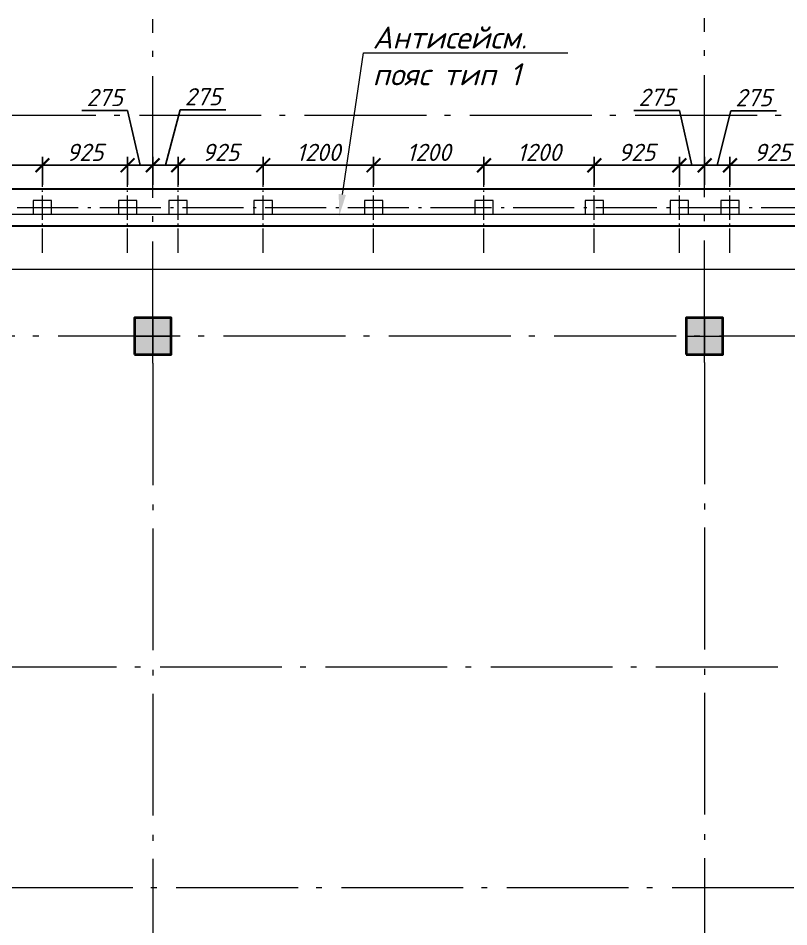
# Model space of a CAD drawing. Header units: millimetres. Extents: x -238377 to 196118, y -123284 to 30177.
# Drawn here: x -108986 to -100606, y -73635 to -63752 of the extents above; entities that cross this region are included whole.
import ezdxf
from ezdxf import colors
from ezdxf.entities.mleader import LeaderData, LeaderLine
from ezdxf.math import Vec2, Vec3

# ---------------------------------------------------------------- set-up
doc = ezdxf.new("R2010")
doc.units = ezdxf.units.MM
doc.header["$MEASUREMENT"] = 0
doc.linetypes.add('Double Dashed', pattern=[1797.222233, 1325, -211.666656, 63.333344, -197.222233])
doc.layers.get('0').update_dxf_attribs({"lineweight": 5})
for name, color, linetype, lineweight in [('#Бетон', 10, 'Continuous', 15), ('#Выноски', 150, 'Continuous', 15), ('#размеры', 7, 'Continuous', 5), ('колонны_Ном._пера__94', 252, 'Continuous', 13), ('колонны_Ном._пера__99', 7, 'Continuous', 40), ('оси_Ном._пера__96', 7, 'Continuous', 5)]:
    doc.layers.add(name, color=color, linetype=linetype, lineweight=lineweight)
doc.layers.add('#стены наруж', color=7, linetype='Continuous')
doc.layers.add('колонны', color=7, linetype='Continuous')
doc.styles.add('STEP PR', font='isocpeui.ttf')
doc.dimstyles.new('SPDS', dxfattribs={"dimscale": 10, "dimtxt": 2.5, "dimasz": 2, "dimexe": 1.25, "dimexo": 0.625, "dimtad": 1, "dimdec": 0, "dimrnd": 0.001, "dimtxsty": 'STEP PR', "dimblk": 'ARCHTICK', "dimcen": 2.5, "dimdle": 2, "dimclrd": 256, "dimclre": 256, "dimclrt": 7, "dimadec": 0, "dimazin": 2, "dimtfac": 0.75, "dimtdec": 0, "dimtmove": 1, "dimatfit": 3, "dimfxl": 1, "dimtolj": 1, "dimarcsym": 1})

# ---------------------------------------------------------------- blocks, each defined once
blk = doc.blocks.new('Колонна_15_1', base_point=(22379, 71855.7))
at = {"layer": 'колонны_Ном._пера__94', "linetype": 'Continuous', "true_color": 0x7d7d7d}
blk.add_hatch(color=8, dxfattribs=at).paths.add_polyline_path([(22179, 71646.7), (22579, 71646.7), (22579, 72046.7), (22179, 72046.7)])
blk.add_hatch(color=8, dxfattribs=at).paths.add_polyline_path([(22179, 71646.7), (22579, 71646.7), (22579, 72046.7), (22179, 72046.7)])
at = {"layer": 'колонны_Ном._пера__99', "linetype": 'Continuous', "flags": 128}
blk.add_lwpolyline([(22179, 71646.7), (22579, 71646.7), (22579, 72046.7), (22179, 72046.7)], close=True, dxfattribs=at)
at = {"layer": 'колонны_Ном._пера__99', "color": 8, "linetype": 'Continuous', "true_color": 0x737373, "flags": 128}
blk.add_lwpolyline([(22179, 71646.7), (22579, 71646.7), (22579, 72046.7), (22179, 72046.7)], close=True, dxfattribs=at)
at = {"layer": 'оси_Ном._пера__96', "color": 253, "lineweight": 5, "true_color": 0x9c9c9c}
for points in [[(22379.3, 72046.7), (22379.3, 71646.7)], [(22379.3, 72046.7), (22379.3, 71646.7)], [(22179, 71846.7), (22579, 71846.7)], [(22179, 71846.7), (22579, 71846.7)]]:
    blk.add_lwpolyline(points, dxfattribs=at)
blk = doc.blocks.new('_ArchTick')
at = {"color": 0, "linetype": 'ByBlock', "const_width": 0.15}
blk.add_lwpolyline([(-0.5, -0.5), (0.5, 0.5)], dxfattribs=at)
blk = doc.blocks.new('*D311')
at = {"layer": '#размеры', "lineweight": -2, "transparency": 16777216}
for p, q in [((-109921.6, -65563.5), (-109921.6, -65258.7)), ((-108721.7, -65563.5), (-108721.7, -65258.7)), ((-110071.6, -65352.4), (-108571.7, -65352.4))]:
    blk.add_line(p, q, dxfattribs=at)
at = {"layer": 'Defpoints', "color": 0, "transparency": 16777216}
for p in [(-108721.7, -65352.4), (-109921.6, -65610.4), (-108721.7, -65610.4)]:
    blk.add_point(p, dxfattribs=at)
at = {"layer": '#размеры', "lineweight": -2, "transparency": 16777216, "xscale": 150, "yscale": 150, "zscale": 150, "rotation": 180}
blk.add_blockref('_ArchTick', (-109921.6, -65352.4), dxfattribs=at)
at = {"layer": '#размеры', "lineweight": -2, "transparency": 16777216, "xscale": 150, "yscale": 150, "zscale": 150}
blk.add_blockref('_ArchTick', (-108721.7, -65352.4), dxfattribs=at)
at = {"layer": '#размеры', "color": 7, "transparency": 16777216, "insert": (-109321.6, -65211.8), "char_height": 187.5, "attachment_point": 5, "style": 'STEP PR'}
blk.add_mtext('\\A1;1200', dxfattribs=at)
blk = doc.blocks.new('*D312')
at = {"layer": '#размеры', "lineweight": -2, "transparency": 16777216}
for p, q in [((-108721.7, -65563.5), (-108721.7, -65258.7)), ((-107796.6, -65563.5), (-107796.6, -65258.7)), ((-108871.7, -65352.4), (-107646.6, -65352.4))]:
    blk.add_line(p, q, dxfattribs=at)
at = {"layer": 'Defpoints', "color": 0, "transparency": 16777216}
for p in [(-107796.6, -65352.4), (-108721.7, -65610.4), (-107796.6, -65610.4)]:
    blk.add_point(p, dxfattribs=at)
at = {"layer": '#размеры', "lineweight": -2, "transparency": 16777216, "xscale": 150, "yscale": 150, "zscale": 150, "rotation": 180}
blk.add_blockref('_ArchTick', (-108721.7, -65352.4), dxfattribs=at)
at = {"layer": '#размеры', "lineweight": -2, "transparency": 16777216, "xscale": 150, "yscale": 150, "zscale": 150}
blk.add_blockref('_ArchTick', (-107796.6, -65352.4), dxfattribs=at)
at = {"layer": '#размеры', "color": 7, "transparency": 16777216, "insert": (-108259.1, -65211.8), "char_height": 187.5, "attachment_point": 5, "style": 'STEP PR'}
blk.add_mtext('\\A1;925', dxfattribs=at)
blk = doc.blocks.new('*D313')
at = {"layer": '#размеры', "lineweight": -2, "transparency": 16777216}
for p, q in [((-107796.4, -64757), (-108293.8, -64757)), ((-107659.3, -65352.4), (-107796.4, -64757)), ((-107796.6, -65563.5), (-107796.6, -65258.7)), ((-107521.9, -65563.5), (-107521.9, -65258.7)), ((-107946.6, -65352.4), (-107371.9, -65352.4))]:
    blk.add_line(p, q, dxfattribs=at)
at = {"layer": 'Defpoints', "color": 0, "transparency": 16777216}
for p in [(-107521.9, -65352.4), (-107796.6, -65610.4), (-107521.9, -65610.4)]:
    blk.add_point(p, dxfattribs=at)
at = {"layer": '#размеры', "lineweight": -2, "transparency": 16777216, "xscale": 150, "yscale": 150, "zscale": 150, "rotation": 180}
blk.add_blockref('_ArchTick', (-107796.6, -65352.4), dxfattribs=at)
at = {"layer": '#размеры', "lineweight": -2, "transparency": 16777216, "xscale": 150, "yscale": 150, "zscale": 150}
blk.add_blockref('_ArchTick', (-107521.9, -65352.4), dxfattribs=at)
at = {"layer": '#размеры', "color": 7, "transparency": 16777216, "insert": (-108045.1, -64615.2), "char_height": 187.5, "attachment_point": 5, "style": 'STEP PR'}
blk.add_mtext('\\A1;275', dxfattribs=at)
blk = doc.blocks.new('*D314')
at = {"layer": '#размеры', "lineweight": -2, "transparency": 16777216}
for p, q in [((-107384.3, -65352.4), (-107225.1, -64748.6)), ((-107225.1, -64748.6), (-106727.7, -64748.6)), ((-107521.9, -65563.5), (-107521.9, -65258.7)), ((-107246.6, -65563.5), (-107246.6, -65258.7)), ((-107671.9, -65352.4), (-107096.6, -65352.4))]:
    blk.add_line(p, q, dxfattribs=at)
at = {"layer": 'Defpoints', "color": 0, "transparency": 16777216}
for p in [(-107246.6, -65352.4), (-107521.9, -65610.4), (-107246.6, -65610.4)]:
    blk.add_point(p, dxfattribs=at)
at = {"layer": '#размеры', "lineweight": -2, "transparency": 16777216, "xscale": 150, "yscale": 150, "zscale": 150, "rotation": 180}
blk.add_blockref('_ArchTick', (-107521.9, -65352.4), dxfattribs=at)
at = {"layer": '#размеры', "lineweight": -2, "transparency": 16777216, "xscale": 150, "yscale": 150, "zscale": 150}
blk.add_blockref('_ArchTick', (-107246.6, -65352.4), dxfattribs=at)
at = {"layer": '#размеры', "color": 7, "transparency": 16777216, "insert": (-106976.4, -64606.8), "char_height": 187.5, "attachment_point": 5, "style": 'STEP PR'}
blk.add_mtext('\\A1;275', dxfattribs=at)
blk = doc.blocks.new('*D315')
at = {"layer": '#размеры', "lineweight": -2, "transparency": 16777216}
for p, q in [((-107246.6, -65563.5), (-107246.6, -65258.7)), ((-106321.6, -65563.5), (-106321.6, -65258.7)), ((-107396.6, -65352.4), (-106171.6, -65352.4))]:
    blk.add_line(p, q, dxfattribs=at)
at = {"layer": 'Defpoints', "color": 0, "transparency": 16777216}
for p in [(-106321.6, -65352.4), (-107246.6, -65610.4), (-106321.6, -65610.4)]:
    blk.add_point(p, dxfattribs=at)
at = {"layer": '#размеры', "lineweight": -2, "transparency": 16777216, "xscale": 150, "yscale": 150, "zscale": 150, "rotation": 180}
blk.add_blockref('_ArchTick', (-107246.6, -65352.4), dxfattribs=at)
at = {"layer": '#размеры', "lineweight": -2, "transparency": 16777216, "xscale": 150, "yscale": 150, "zscale": 150}
blk.add_blockref('_ArchTick', (-106321.6, -65352.4), dxfattribs=at)
at = {"layer": '#размеры', "color": 7, "transparency": 16777216, "insert": (-106784.1, -65211.8), "char_height": 187.5, "attachment_point": 5, "style": 'STEP PR'}
blk.add_mtext('\\A1;925', dxfattribs=at)
blk = doc.blocks.new('*D316')
at = {"layer": '#размеры', "lineweight": -2, "transparency": 16777216}
for p, q in [((-106321.6, -65563.5), (-106321.6, -65258.7)), ((-105121.6, -65563.5), (-105121.6, -65258.7)), ((-106471.6, -65352.4), (-104971.6, -65352.4))]:
    blk.add_line(p, q, dxfattribs=at)
at = {"layer": 'Defpoints', "color": 0, "transparency": 16777216}
for p in [(-105121.6, -65352.4), (-106321.6, -65610.4), (-105121.6, -65610.4)]:
    blk.add_point(p, dxfattribs=at)
at = {"layer": '#размеры', "lineweight": -2, "transparency": 16777216, "xscale": 150, "yscale": 150, "zscale": 150, "rotation": 180}
blk.add_blockref('_ArchTick', (-106321.6, -65352.4), dxfattribs=at)
at = {"layer": '#размеры', "lineweight": -2, "transparency": 16777216, "xscale": 150, "yscale": 150, "zscale": 150}
blk.add_blockref('_ArchTick', (-105121.6, -65352.4), dxfattribs=at)
at = {"layer": '#размеры', "color": 7, "transparency": 16777216, "insert": (-105721.6, -65211.8), "char_height": 187.5, "attachment_point": 5, "style": 'STEP PR'}
blk.add_mtext('\\A1;1200', dxfattribs=at)
blk = doc.blocks.new('*D317')
at = {"layer": '#размеры', "lineweight": -2, "transparency": 16777216}
for p, q in [((-105121.6, -65563.5), (-105121.6, -65258.7)), ((-103921.6, -65563.5), (-103921.6, -65258.7)), ((-105271.6, -65352.4), (-103771.6, -65352.4))]:
    blk.add_line(p, q, dxfattribs=at)
at = {"layer": 'Defpoints', "color": 0, "transparency": 16777216}
for p in [(-103921.6, -65352.4), (-105121.6, -65610.4), (-103921.6, -65610.4)]:
    blk.add_point(p, dxfattribs=at)
at = {"layer": '#размеры', "lineweight": -2, "transparency": 16777216, "xscale": 150, "yscale": 150, "zscale": 150, "rotation": 180}
blk.add_blockref('_ArchTick', (-105121.6, -65352.4), dxfattribs=at)
at = {"layer": '#размеры', "lineweight": -2, "transparency": 16777216, "xscale": 150, "yscale": 150, "zscale": 150}
blk.add_blockref('_ArchTick', (-103921.6, -65352.4), dxfattribs=at)
at = {"layer": '#размеры', "color": 7, "transparency": 16777216, "insert": (-104521.6, -65211.8), "char_height": 187.5, "attachment_point": 5, "style": 'STEP PR'}
blk.add_mtext('\\A1;1200', dxfattribs=at)
blk = doc.blocks.new('*D318')
at = {"layer": '#размеры', "lineweight": -2, "transparency": 16777216}
for p, q in [((-103921.6, -65563.5), (-103921.6, -65258.7)), ((-102721.6, -65563.5), (-102721.6, -65258.7)), ((-104071.6, -65352.4), (-102571.6, -65352.4))]:
    blk.add_line(p, q, dxfattribs=at)
at = {"layer": 'Defpoints', "color": 0, "transparency": 16777216}
for p in [(-102721.6, -65352.4), (-103921.6, -65610.4), (-102721.6, -65610.4)]:
    blk.add_point(p, dxfattribs=at)
at = {"layer": '#размеры', "lineweight": -2, "transparency": 16777216, "xscale": 150, "yscale": 150, "zscale": 150, "rotation": 180}
blk.add_blockref('_ArchTick', (-103921.6, -65352.4), dxfattribs=at)
at = {"layer": '#размеры', "lineweight": -2, "transparency": 16777216, "xscale": 150, "yscale": 150, "zscale": 150}
blk.add_blockref('_ArchTick', (-102721.6, -65352.4), dxfattribs=at)
at = {"layer": '#размеры', "color": 7, "transparency": 16777216, "insert": (-103321.6, -65211.8), "char_height": 187.5, "attachment_point": 5, "style": 'STEP PR'}
blk.add_mtext('\\A1;1200', dxfattribs=at)
blk = doc.blocks.new('*D319')
at = {"layer": '#размеры', "lineweight": -2, "transparency": 16777216}
for p, q in [((-102721.6, -65563.5), (-102721.6, -65258.7)), ((-101796.6, -65563.5), (-101796.6, -65258.7)), ((-102871.6, -65352.4), (-101646.6, -65352.4))]:
    blk.add_line(p, q, dxfattribs=at)
at = {"layer": 'Defpoints', "color": 0, "transparency": 16777216}
for p in [(-101796.6, -65352.4), (-102721.6, -65610.4), (-101796.6, -65610.4)]:
    blk.add_point(p, dxfattribs=at)
at = {"layer": '#размеры', "lineweight": -2, "transparency": 16777216, "xscale": 150, "yscale": 150, "zscale": 150, "rotation": 180}
blk.add_blockref('_ArchTick', (-102721.6, -65352.4), dxfattribs=at)
at = {"layer": '#размеры', "lineweight": -2, "transparency": 16777216, "xscale": 150, "yscale": 150, "zscale": 150}
blk.add_blockref('_ArchTick', (-101796.6, -65352.4), dxfattribs=at)
at = {"layer": '#размеры', "color": 7, "transparency": 16777216, "insert": (-102259.1, -65211.8), "char_height": 187.5, "attachment_point": 5, "style": 'STEP PR'}
blk.add_mtext('\\A1;925', dxfattribs=at)
blk = doc.blocks.new('*D320')
at = {"layer": '#размеры', "lineweight": -2, "transparency": 16777216}
for p, q in [((-101794.5, -64754.7), (-102291.9, -64754.7)), ((-101659.3, -65352.4), (-101794.5, -64754.7)), ((-101796.6, -65563.5), (-101796.6, -65258.7)), ((-101521.9, -65563.5), (-101521.9, -65258.7)), ((-101946.6, -65352.4), (-101371.9, -65352.4))]:
    blk.add_line(p, q, dxfattribs=at)
at = {"layer": 'Defpoints', "color": 0, "transparency": 16777216}
for p in [(-101521.9, -65352.4), (-101796.6, -65610.4), (-101521.9, -65610.4)]:
    blk.add_point(p, dxfattribs=at)
at = {"layer": '#размеры', "lineweight": -2, "transparency": 16777216, "xscale": 150, "yscale": 150, "zscale": 150, "rotation": 180}
blk.add_blockref('_ArchTick', (-101796.6, -65352.4), dxfattribs=at)
at = {"layer": '#размеры', "lineweight": -2, "transparency": 16777216, "xscale": 150, "yscale": 150, "zscale": 150}
blk.add_blockref('_ArchTick', (-101521.9, -65352.4), dxfattribs=at)
at = {"layer": '#размеры', "color": 7, "transparency": 16777216, "insert": (-102043.2, -64612.9), "char_height": 187.5, "attachment_point": 5, "style": 'STEP PR'}
blk.add_mtext('\\A1;275', dxfattribs=at)
blk = doc.blocks.new('*D305')
at = {"layer": '#размеры', "lineweight": -2, "transparency": 16777216}
for p, q in [((-101384.3, -65352.4), (-101238.6, -64759)), ((-101238.6, -64759), (-100741.2, -64759)), ((-101521.9, -65563.5), (-101521.9, -65258.7)), ((-101246.6, -65563.5), (-101246.6, -65258.7)), ((-101671.9, -65352.4), (-101096.6, -65352.4))]:
    blk.add_line(p, q, dxfattribs=at)
at = {"layer": 'Defpoints', "color": 0, "transparency": 16777216}
for p in [(-101246.6, -65352.4), (-101521.9, -65610.4), (-101246.6, -65610.4)]:
    blk.add_point(p, dxfattribs=at)
at = {"layer": '#размеры', "lineweight": -2, "transparency": 16777216, "xscale": 150, "yscale": 150, "zscale": 150, "rotation": 180}
blk.add_blockref('_ArchTick', (-101521.9, -65352.4), dxfattribs=at)
at = {"layer": '#размеры', "lineweight": -2, "transparency": 16777216, "xscale": 150, "yscale": 150, "zscale": 150}
blk.add_blockref('_ArchTick', (-101246.6, -65352.4), dxfattribs=at)
at = {"layer": '#размеры', "color": 7, "transparency": 16777216, "insert": (-100989.9, -64617.1), "char_height": 187.5, "attachment_point": 5, "style": 'STEP PR'}
blk.add_mtext('\\A1;275', dxfattribs=at)
blk = doc.blocks.new('*D321')
at = {"layer": '#размеры', "lineweight": -2, "transparency": 16777216}
for p, q in [((-101246.6, -65563.5), (-101246.6, -65258.7)), ((-100321.6, -65563.5), (-100321.6, -65258.7)), ((-101396.6, -65352.4), (-100171.6, -65352.4))]:
    blk.add_line(p, q, dxfattribs=at)
at = {"layer": 'Defpoints', "color": 0, "transparency": 16777216}
for p in [(-100321.6, -65352.4), (-101246.6, -65610.4), (-100321.6, -65610.4)]:
    blk.add_point(p, dxfattribs=at)
at = {"layer": '#размеры', "lineweight": -2, "transparency": 16777216, "xscale": 150, "yscale": 150, "zscale": 150, "rotation": 180}
blk.add_blockref('_ArchTick', (-101246.6, -65352.4), dxfattribs=at)
at = {"layer": '#размеры', "lineweight": -2, "transparency": 16777216, "xscale": 150, "yscale": 150, "zscale": 150}
blk.add_blockref('_ArchTick', (-100321.6, -65352.4), dxfattribs=at)
at = {"layer": '#размеры', "color": 7, "transparency": 16777216, "insert": (-100784.1, -65211.8), "char_height": 187.5, "attachment_point": 5, "style": 'STEP PR'}
blk.add_mtext('\\A1;925', dxfattribs=at)

msp = doc.modelspace()

# ---------------------------------------------------------------- linework, layer by layer
at = {"layer": '#Бетон'}
for points in [[(-108821.7, -65885.4), (-108621.7, -65885.4), (-108621.7, -65735.4), (-108821.7, -65735.4)], [(-107896.6, -65885.4), (-107696.6, -65885.4), (-107696.6, -65735.4), (-107896.6, -65735.4)], [(-107346.6, -65885.4), (-107146.6, -65885.4), (-107146.6, -65735.4), (-107346.6, -65735.4)], [(-106421.6, -65885.4), (-106221.6, -65885.4), (-106221.6, -65735.4), (-106421.6, -65735.4)], [(-105221.6, -65885.3), (-105021.6, -65885.3), (-105021.6, -65735.3), (-105221.6, -65735.3)], [(-104021.6, -65885.3), (-103821.6, -65885.3), (-103821.6, -65735.3), (-104021.6, -65735.3)], [(-102821.6, -65885.4), (-102621.6, -65885.4), (-102621.6, -65735.4), (-102821.6, -65735.4)], [(-101896.6, -65885.3), (-101696.6, -65885.3), (-101696.6, -65735.3), (-101896.6, -65735.3)], [(-101346.6, -65885.3), (-101146.6, -65885.3), (-101146.6, -65735.3), (-101346.6, -65735.3)]]:
    msp.add_lwpolyline(points, close=True, dxfattribs=at)
at = {"layer": '#стены наруж', "lineweight": 30}
for points in [[(-83222, -65610.4), (-83222, -65610.4), (-83222, -65610.4), (-83222, -65610.4), (-83222, -65610.4), (-114142.2, -65610.4)], [(-113742.2, -66010.4), (-83522, -66010.4), (-83521.9, -67010.4), (-83222, -67010.4), (-83222, -65610.4)]]:
    msp.add_lwpolyline(points, dxfattribs=at)
at = {"layer": 'оси_Ном._пера__96', "linetype": 'Double Dashed'}
for p, q in [((-107521.9, -67505), (-107521.9, -63761.3)), ((-101521.9, -67495.9), (-101521.9, -63752.2)), ((-72195.8, -64810.4), (-116141.3, -64810.4)), ((-83860.8, -67210.4), (-116141.3, -67210.4)), ((-52201, -70810.4), (-114353.2, -70810.4)), ((-52026.2, -73210.4), (-116141.3, -73210.4))]:
    msp.add_line(p, q, dxfattribs=at)
at = {"layer": 'оси_Ном._пера__96', "linetype": 'Double Dashed', "lineweight": 5}
for p, q in [((-101521.9, -67495.9), (-101521.9, -82576.7)), ((-107521.9, -67505), (-107521.9, -82585.8))]:
    msp.add_line(p, q, dxfattribs=at)
at = {"layer": 'оси_Ном._пера__96', "linetype": 'Double Dashed', "ltscale": 0.2}
for points in [[(-108721.7, -66306.1), (-108721.7, -65286.6)], [(-107796.6, -66306.1), (-107796.6, -65286.6)], [(-107246.6, -66306.1), (-107246.6, -65286.6)], [(-106321.6, -66306.1), (-106321.6, -65286.6)], [(-105121.6, -66306.1), (-105121.6, -65286.6)], [(-103921.6, -66306.1), (-103921.6, -65286.6)], [(-102721.6, -66306.1), (-102721.6, -65286.6)], [(-101796.6, -66306), (-101796.6, -65286.5)], [(-101246.6, -66306), (-101246.6, -65286.5)]]:
    msp.add_lwpolyline(points, dxfattribs=at)
at = {"layer": 'оси_Ном._пера__96', "linetype": 'Double Dashed', "ltscale": 0.5}
msp.add_lwpolyline([(-114387, -65810.4), (-82517.4, -65810.4)], dxfattribs=at)

# ---------------------------------------------------------------- block references
at = {"layer": 'колонны'}
for p in [(-107522.2, -67201.5), (-101522.2, -67201.5)]:
    msp.add_blockref('Колонна_15_1', p, dxfattribs=at)

# ---------------------------------------------------------------- dimensions: what is measured, and where the dimension line sits
at = {"layer": '#размеры'}
for base, p1, p2, picture, middle in [((-107521.9, -65352.4), (-107796.6, -65610.4), (-107521.9, -65610.4), '*D313', (-107843.3, -64757)), ((-107246.6, -65352.4), (-107521.9, -65610.4), (-107246.6, -65610.4), '*D314', (-107178.3, -64748.6)), ((-101521.9, -65352.4), (-101796.6, -65610.4), (-101521.9, -65610.4), '*D320', (-101841.3, -64754.7)), ((-101246.6, -65352.4), (-101521.9, -65610.4), (-101246.6, -65610.4), '*D305', (-101191.7, -64759))]:
    dim = msp.add_linear_dim(base=base, p1=p1, p2=p2, dimstyle='SPDS', override={"dimscale": 75, "dimtxsty": 'STEP PR'}, dxfattribs=at)
    dim.commit()
    dim.dimension.update_dxf_attribs({"geometry": picture, "text_midpoint": middle, "dimtype": 160})
for base, p1, p2, picture, middle in [((-108721.7, -65352.4), (-109921.6, -65610.4), (-108721.7, -65610.4), '*D311', (-109321.6, -65211.8)), ((-107796.6, -65352.4), (-108721.7, -65610.4), (-107796.6, -65610.4), '*D312', (-108259.1, -65211.8)), ((-106321.6, -65352.4), (-107246.6, -65610.4), (-106321.6, -65610.4), '*D315', (-106784.1, -65211.8)), ((-105121.6, -65352.4), (-106321.6, -65610.4), (-105121.6, -65610.4), '*D316', (-105721.6, -65211.8)), ((-103921.6, -65352.4), (-105121.6, -65610.4), (-103921.6, -65610.4), '*D317', (-104521.6, -65211.8)), ((-102721.6, -65352.4), (-103921.6, -65610.4), (-102721.6, -65610.4), '*D318', (-103321.6, -65211.8)), ((-101796.6, -65352.4), (-102721.6, -65610.4), (-101796.6, -65610.4), '*D319', (-102259.1, -65211.8)), ((-100321.6, -65352.4), (-101246.6, -65610.4), (-100321.6, -65610.4), '*D321', (-100784.1, -65211.8))]:
    dim = msp.add_linear_dim(base=base, p1=p1, p2=p2, dimstyle='SPDS', override={"dimscale": 75, "dimtxsty": 'STEP PR'}, dxfattribs=at)
    dim.commit()
    dim.dimension.update_dxf_attribs({"geometry": picture, "text_midpoint": middle})

# ---------------------------------------------------------------- leaders
at = {"layer": '#Выноски'}
ml = msp.add_multileader_mtext('Standard', dxfattribs=at)
ml.set_content('Антисейсм.\\Pпояс{\\A1; тип 1     } ', color=256, style='STEP PR')
ml.set_leader_properties(color=256, linetype='ByLayer', lineweight=-1)
ml.build(insert=Vec2(0, 0))
ml.multileader.update_dxf_attribs({"text_left_attachment_type": 6, "text_right_attachment_type": 6, "dogleg_length": 0, "arrow_head_size": 240})
ctx = ml.context
ctx.base_point, ctx.char_height, ctx.arrow_head_size, ctx.landing_gap_size, ctx.plane_origin = Vec3(-105232, -64130.8), 240, 240, 100, Vec3(-98534.2, -76277.7)
ctx.left_attachment, ctx.right_attachment = 6, 6
notes = []
notes.append((ctx, [(0, (1, 1, 0), (-105232, -64130.8), (1, 0), 0, [(0, [(-105496.4, -65906.9)], 0, [])])]))
ctx.mtext.insert, ctx.mtext.rotation, ctx.mtext.defined_height, ctx.mtext.flow_direction = Vec3(-105132, -63842.8), 6.283185, 130.9, 5
ml = msp.add_multileader_mtext('Standard', dxfattribs=at)
ml.set_content('\\A1;Зд-18\\PМН113-6', color=256, style='STEP PR')
ml.set_leader_properties(color=256, linetype='ByLayer', lineweight=-1)
ml.build(insert=Vec2(0, 0))
ml.multileader.update_dxf_attribs({"text_left_attachment_type": 6, "text_right_attachment_type": 6, "dogleg_length": 0, "arrow_head_size": 180, "scale": 0.75})
ctx = ml.context
ctx.base_point, ctx.scale, ctx.char_height, ctx.arrow_head_size, ctx.landing_gap_size, ctx.plane_origin = Vec3(-113613.5, -66485.8), 0.75, 180, 180, 75, Vec3(-107022.7, -80180.6)
ctx.left_attachment, ctx.right_attachment, ctx.text_align_type = 6, 6, 2
notes.append((ctx, [(1, (1, 1, 0), (-112555.3, -66485.8), (-1, 0), 0, [(2, [(-112321.6, -65885.4), (-99121.6, -65885.4), (-99398.3, -66485.8), (-83321.9, -65810.4), (-83983.1, -66485.8)], 0, [])])]))
ctx.mtext.insert, ctx.mtext.rotation, ctx.mtext.defined_height, ctx.mtext.alignment, ctx.mtext.flow_direction = Vec3(-112630.3, -66269.8), 6.283185, 301.3, 3, 5
for ctx, leaders in notes:
    for number, flags, end, landing, length, lines in leaders:
        leader = LeaderData()
        leader.index, (leader.has_last_leader_line, leader.has_dogleg_vector, leader.attachment_direction) = number, flags
        leader.last_leader_point, leader.dogleg_vector, leader.dogleg_length = Vec3(end), Vec3(landing), length
        for number, points, colour, breaks in lines:
            line = LeaderLine()
            line.index, line.vertices, line.color, line.breaks = number, Vec3.list(points), colors.encode_raw_color(colour), breaks
            leader.lines.append(line)
        ctx.leaders.append(leader)

doc.saveas('drawing.dxf')
